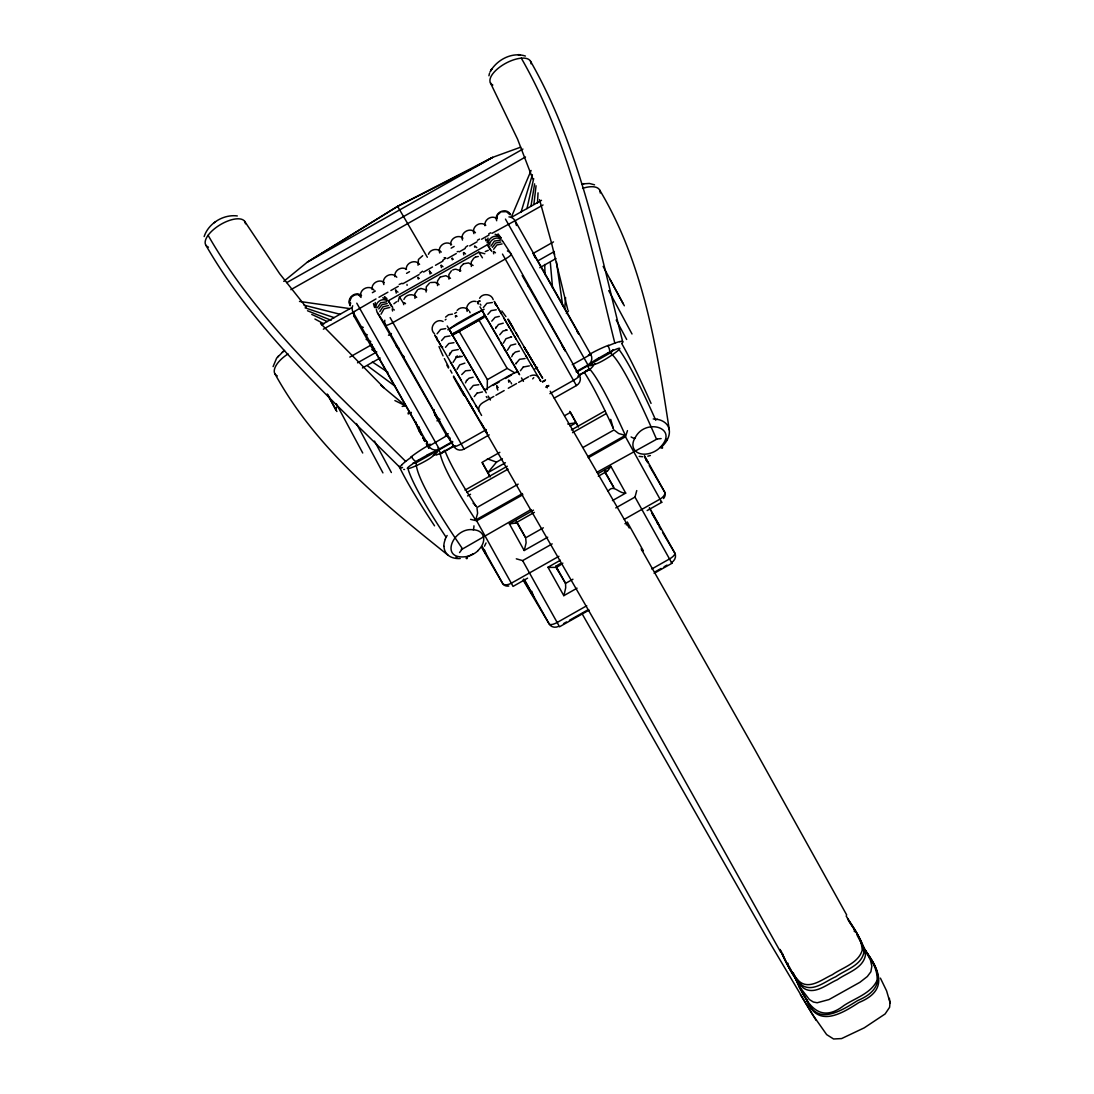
<?xml version="1.0" encoding="UTF-8"?>
<svg xmlns="http://www.w3.org/2000/svg" width="1094" height="1094" viewBox="0 0 1094 1094"><rect width="100%" height="100%" fill="white"/><g stroke="black" fill="none" stroke-linecap="round" stroke-linejoin="round"><path stroke-width="1.5" d="M487.24 389.642L487.363 379.632L459.124 331.291L451.89 334.217L484.601 390.23M349.629 302.942L349.642 302.204M349.834 302.833L350.039 304.925M349.984 304.173L350.094 302.696M406.243 269.48C405.71 262.656 415.392 258.895 419.59 264.338M395.864 290.006L396.206 293.137M418.25 277.343L418.277 279.052M429.655 270.888L429.997 274.033M452.246 258.116L452.273 259.825M485.832 239.121L485.859 240.83M488.321 243.716C487.979 237.603 496.006 233.76 500.601 237.795M418.564 427.207L419.125 430.954M537.496 203.06L538.029 192.845M564.682 309.383L565.584 297.595M496.895 385.621L497.114 388.233M533.886 204.359L536.046 185.761M880.396 978.118L886.591 990.863L889.996 1002.473L889.613 1007.287L885.114 1013.96L864.246 1027.84L841.601 1038.575L833.573 1038.985L826.64 1034.596L812.377 1014.302L765.991 936.273L582.022 613.625M336.473 407.118L336.063 410.428L327.243 394.004M349.547 300.85L349.683 303.694M497.168 218.827L497.305 215.573M381.013 314.21L384.035 308.864L389.751 307.455M489.592 244.906C489.866 239.75 496.129 236.318 500.601 238.916M273.103 366.599L276.591 358.23L283.524 351.215M636.749 490.591L634.985 497.073L615.758 507.931M531.055 205.699L534.61 183.86M627.477 430.626L625.467 436.725L588.298 457.743M488.922 75.801L489.497 73.325M507.452 350.203L510.583 345.321L515.78 344.008M457.101 369.334L459.699 364.876L464.868 363.126M526.98 208.598L533.667 178.595M503.363 343.174L505.961 338.716L511.13 336.966M350.285 303.312L350.449 302.587M350.463 303.941L350.627 303.216M496.785 218.308L497.182 216.885M453.053 362.401L456.184 357.533L462.283 356.384M449.046 355.55L452.178 350.682L458.29 349.533M377.348 307.715L380.808 302.723L386.674 301.835M379.85 311.558L382.968 306.785L388.479 305.527M490.933 246.095L494.392 241.09L500.273 240.201M204.154 236.564C208.434 223.272 223.518 214.123 237.302 215.942M521.004 212.291L532.409 174.725M398.052 301.561L399.474 297.021L478.775 252.167L484.82 253.74M465.47 382.886L466.605 380.493M511.732 356.726L512.867 354.333M349.711 300.112L351.092 297.418L354.497 294.997M469.887 389.532L473.292 385.471L478.803 384.705M516.149 363.372L519.554 359.311L525.065 358.545M515.944 363.96L516.245 363.085M520.416 370.716L523.342 366.969M375.242 302.491L375.078 307.742M378.756 308.918L382.052 304.624L387.221 303.585M492.368 247.326L495.664 243.032L500.833 241.993M493.626 249.254L496.922 244.96L502.091 243.921M495.541 328.46L498.44 324.521L503.267 323.181M435.904 455.118L440.554 453.367A321.226 3.514 60.5 0 1 439.282 449.046L439.282 449.046A7.59 7.562 -35.9 0 1 428.957 446.188L447.35 435.371M437.094 333.779L440.595 329.458L445.723 328.61M483.343 307.619L486.857 303.298L492.355 302.518M612.941 349.588L611.314 352.186M441.566 340.576L444.875 336.788L450.003 335.94M487.828 314.416L491.138 310.628L496.266 309.78M445.504 347.304L448.813 343.516L453.942 342.682M491.767 321.144L495.076 317.356L499.302 316.398M530.987 509.585L461.873 549.338M499.739 334.778L503.035 331.003L507.274 330.046M511.254 217.337L531.096 170.459M350.135 300.029L350.805 298.703M428.424 254.3C430.202 249.104 437.832 247.736 441.265 252.085M403.905 299.455C405.751 294.3 413.3 293.042 416.705 297.363M474.263 396.589L477.08 393.129M593.194 365.984L590.924 368.487L578.849 375.16M626.342 524.901L627.108 523.137A15.097 5.538 -78.2 0 0 627.436 522.33A321.226 3.514 60.5 0 0 643.286 550.733A15.097 4.308 18 0 1 642.397 550.528L641.59 550.323M522.467 493.558L475.712 520.006L477.613 513.236L476.943 507.52L518.187 484.122M484.478 546.193L486.051 542.98M489.989 72.067C496.389 60.006 512.006 51.555 525.394 56.054M461.75 374.572L465.538 370.798L470.434 370.333M443.849 451.084L440.253 453.955A315.551 31.439 50.2 0 0 475.685 519.992M449.607 353.759L450.017 352.993M495.869 327.598L496.279 326.832M461.545 549.954L459.535 552.579M488.033 238.082L487.117 242.772M479.596 298.265C482.495 292.891 491.452 293.657 493.216 299.633M466.509 380.616L469.08 378.223L473.114 377.252M512.771 354.456L515.342 352.063L519.376 351.092M497.661 214.93L500.341 212.386M533.776 377.621L532.682 378.88M445.573 317.123L448.526 314.744L452.506 314.128M502.406 458.783L496.526 462.106L487.746 472.745L490.098 476.779M566.35 313.527L568.524 310.915M393.922 303.763L396.52 301.766M419.959 273.226L422.558 271.216M457.128 310.409C459.959 306.799 466.058 306.771 468.806 310.491M277.534 357L278.177 356.261M634.711 438.421A16.615 11.856 -27.7 0 0 635.559 451.111A16.615 11.856 -27.7 0 0 650.178 453.272A18.393 13.812 -30.1 0 0 658.615 448.827C681.644 428.027 644.598 416.814 634.848 438.448A5.798 2.735 29.1 0 1 631.115 436.957M660.27 447.405L660.297 447.364A5.675 1.285 45 0 0 662.362 447.131M442.947 260.126L445.805 258.129M465.333 247.476L467.753 245.671M439.979 277.288L437.463 281.021L437.532 285.589M451.453 270.779L448.868 274.58L448.937 279.134M473.77 258.17L471.254 261.917L471.323 266.471M610.972 352.528L576.634 372.138M477.422 240.297L479.569 239.08M417.525 289.937L414.858 293.807L414.941 298.361M283.743 281.377L307.346 262.136L397.601 206.369L492.601 157.372L520.689 147.17M488.758 233.843L490.768 232.762M445.176 319.94L445.996 319.284M457.415 355.947L455.665 357.054M452.807 335.899L449.046 329.103L455.186 324.85A129.598 102.248 -30.3 0 1 458.824 322.593L471.487 315.428A123.8 97.667 -30.3 0 1 476.232 313.007L482.085 310.409L486.611 318.559M433.402 455.528C427.781 461.887 388.726 478.748 418.277 460.259M214.287 222.738L215.504 221.808M282.32 352.145L284.549 350.449M459.124 331.291L478.94 320.077L484.929 315.537L519.089 374.066M440.308 277.028L445.928 275.688L450.496 278.259M485.285 251.593L488.28 250.307M487.432 388.274L484.697 390.175L486.762 388.999M399.187 284.44L402.113 283.264M463.35 263.955L460.601 266.909L459.822 271.367M534.405 512.348L515.356 523.137L516.395 521.332M471.199 169.187L397.601 206.369L307.346 262.136L492.601 157.372L475.48 166.821M476.984 393.184L482.495 391.925M523.247 367.023L529.346 365.888M515.411 523.11L509.913 523.848A15.07 7.193 24.2 0 1 509.366 523.78A321.226 3.514 60.5 0 0 524.163 550.514L547.711 537.209M454.707 313.431L456.54 312.337M429.586 283.031L426.291 286.792L426.127 292.03M474.536 257.623L475.521 257.104M286.792 282.594L522.932 149.058M290.854 289.678L525.503 156.989M372.37 292.686L375.338 291.018M406.558 273.35L409.539 271.668M451.179 248.133L454.147 246.451M321.472 324.768L351.201 307.947M511.773 217.145L541.503 200.339M375.994 298.935L353.157 312.228L354.552 317.069L373.232 350.066A7.59 7.59 -16.5 0 0 374.517 351.735M378.975 297.253L387.891 292.207M390.859 290.525L398.298 286.327M402.756 283.797L419.111 274.553M423.583 272.037L432.499 266.991M435.48 265.309L442.906 261.097M447.378 258.581L456.294 253.535M459.261 251.852L465.21 248.488M469.682 245.959L477.107 241.76M481.565 239.23L489.004 235.032M491.985 233.35L515.055 220.714L590.869 354.634A7.59 7.562 -35.9 0 1 587.97 364.958L576.073 371.673M323.359 329.185L354.524 311.558M514.85 220.906L543.048 204.961M391.543 306.457L388.329 300.741L487.459 244.687L491.849 251.401M349.82 357.082L372.124 344.46M388.479 335.215L391.447 333.533M532.682 253.671L553.496 241.897M357.547 362.825L376.787 351.953M538.098 260.728L554.371 251.524M477.627 301.848L479.692 300.672M362.442 367.994L380.165 357.97M539.766 267.715L556.012 258.526M447.802 329.8L484.15 309.246M451.89 334.217L484.929 315.537M453.901 334.463L484.068 317.397M442.673 346.976L441.853 347.441L438.721 341.807M408.226 413.997L411.194 412.315M487.363 379.632L507.178 368.418L514.426 372.616M492.97 385.498L499.165 381.997M505.36 378.497L511.554 374.996M515.684 372.657L517.749 371.481L515.616 372.425M436.944 420.875L439.911 419.207M534.939 368.856L537.51 367.406M493.832 396.425L483.097 402.496A7.59 5.634 -30.2 0 0 479.199 411.166L481.592 415.474M495.897 395.262L504.156 390.585M508.286 388.247L516.546 383.57M518.611 382.408L528.525 376.801M426.728 445.942L429.6 444.314M445.422 435.371L448.294 433.757M542.515 381.56L545.496 379.878M572.258 364.74L590.719 354.429M542.515 382.038L545.277 380.466M545.769 387.112L548.709 385.444M452.656 441.47L439.282 449.046L356.781 303.188M415.611 463.036L452.67 442.236M440.554 453.367L453.942 445.805M440.253 453.955L454.94 445.655M577.864 376.145L589.898 369.334L585.55 371.003M486.351 429.614L461.217 443.836A7.59 1.285 -29.4 0 1 453.901 446.489A327.612 3.583 60.5 0 0 446.174 434.769L445.819 434.14M549.913 393.676L573.571 380.302A7.59 1.285 -29.4 0 0 579.478 375.488L511.185 254.205L502.953 241.583M434.236 409.703A7.631 7.521 -33.1 0 0 435.056 414.995A351.461 3.843 60.5 0 1 438.913 420.547L439.788 421.928L377.375 312.597L385.621 325.219L453.901 446.489A7.59 7.275 -31.6 0 0 464.075 449.087L489.196 434.879M554.248 398.093L576.415 385.567A7.59 7.261 -31.6 0 0 579.478 375.488L573.776 366.476M499.835 452.328L482.167 462.311L490.085 476.601M564.6 415.693L570.494 412.37L578.398 426.66M505.414 462.762L487.746 472.745L482.208 462.748M570.179 426.14L576.073 422.804L578.411 426.824M507.274 466.222L465.005 490.098M571.396 429.956L604.886 410.988M466.81 492.45L508.067 469.107M572.545 432.65L606.076 413.696M467.562 495.951L470.543 494.269M583.047 447.446L614.007 429.942L618.616 433.498L625.358 435.385A315.551 24.683 70.8 0 0 589.885 369.307M587.943 456.54L625.358 435.385M470.57 519.363L476.683 520.812L522.864 494.748M597.009 472.252L657.316 438.858M509.366 523.794L533.475 510.146M598.213 473.538L610.903 466.372A321.226 3.514 60.5 0 0 625.7 493.107L612.462 500.587M543.335 527.814L525.667 537.81L526.118 542.829L524.409 549.885A15.07 6.482 -80.1 0 1 524.163 550.514M608.114 491.192C613.611 483.835 618.534 493.38 625.125 492.997A15.07 6.263 21.6 0 0 625.7 493.107M516.3 558.815L522.631 560.607L552.197 543.882M558.897 556.313L511.322 583.211A7.59 3.966 -29.1 0 1 502.693 583.54L482.18 548.354M624.332 519.308L660.01 499.124A7.59 3.952 -29.1 0 0 664.619 491.985L644.448 455.651M476.779 520.812L476.683 520.812A321.226 3.514 60.5 0 0 511.322 583.211L513.031 586.411L527.609 578.165M647.156 510.556L661.733 502.324L660.01 499.124A321.226 3.514 60.5 0 1 625.467 436.725M577.071 588.175L563.82 595.669A321.226 3.514 60.5 0 1 547.971 567.253L560.388 560.237M624.947 523.725L627.423 522.317M560.046 563.752C553.591 566.966 553.961 570.152 562.849 563.123M572.914 579.232L565.557 583.389L565.694 587.82L564.107 594.794A15.097 4.526 -76.7 0 1 563.82 595.656M586.726 605.761L557.161 622.486A7.59 2.612 -29.3 0 1 549.202 623.977L523.096 580.025M651.778 568.976L669.514 558.952A7.59 2.612 -29.3 0 0 674.766 552.976L649.713 508.136M563.533 623.635L566.487 621.953M569.441 620.284L587.177 610.247M655.183 571.793L661.104 568.456M664.058 566.788L667.012 565.106M522.631 560.607A321.226 3.514 60.5 0 0 557.161 622.486L559.513 626.78L589.092 610.096M598.309 476.232L607.662 470.885L610.698 466.782A15.07 7.426 -82.8 0 0 610.903 466.372M654.144 573.324L671.894 563.314L669.514 558.952A321.226 3.514 60.5 0 1 634.985 497.073M463.596 263.804L468.519 262.916L473.1 265.473M418.4 289.363L420.698 288.529M594.972 364.165C602.89 362.852 638.144 337.718 607.361 353.335M607.006 471.309L604.75 470.994M452.656 269.999L454.707 269.302M555.328 567.376L548.832 567.417A15.097 5.292 19.5 0 1 547.971 567.253M514.727 372.849L512.881 373.724A131.868 104.039 -30.3 0 0 509.12 375.652L492.724 384.91A125.441 98.966 -30.3 0 0 488.266 387.714M422.694 255.695L418.455 259.442L418.017 265.227M661.118 438.585L658.014 438.899A13.62 8.738 41.1 0 1 657.371 439.009M478.01 301.821L480.116 301.233M466.044 558.145A5.675 1.409 76.1 0 0 467.453 556.449L469.572 555.793A18.393 13.812 -30.3 0 0 477.832 550.884M468.341 556.19L468.423 556.162A22.919 15.877 -36.3 0 0 473.237 553.687M457.183 251.743L458.359 251.415M475.917 256.967L478.283 256.502M430.721 282.525L435.221 282.293L439.091 284.7M647.798 456.184L650.369 455.501M467.439 556.422C438.079 561.482 453.203 526.624 473.292 529.811A16.615 11.843 -32.5 0 1 483.548 537.058A16.615 11.843 -32.5 0 1 477.722 550.788M501.667 211.785L506.112 211.675M354.62 294.942L357.601 294.573L361.102 295.736M414.968 463.2L412.684 463.309M402.195 406.407L405.559 405.819L380.685 385.143M582.664 183.874L589.406 183.45L594.534 184.831M581.639 184.052L584.155 183.614M567.718 423.98L576.073 422.804L569.742 411.371M420.985 288.46L426.838 290.019M505.606 330.101L506.399 330.019M459.343 356.261L460.15 356.179M407.98 412.999L411.371 412.766M455.651 269.165L460.834 270.792M403.713 469.449L404.507 469.476M510.802 336.938L511.691 336.993M639.169 456.403L642.711 456.718M495.103 234.239L498.727 235.442L501.243 238.068M382.75 297.773L386.975 299.4M299.496 301.424L349.834 308.617M548.655 386.25L546.726 385.635M476.054 301.479C470.516 299.906 464.868 306.019 467.152 311.421M445.6 258.061L444.164 257.664M304.091 305.185L340.466 314.375M359.242 295.448L361.034 297.459M305.089 307.852L334.176 317.629M360.035 326.313L363.276 327.393M487.391 458.851L496.526 462.106M450.195 438.188L446.161 434.769M307.51 310.764L331.14 320.268M364.22 333.602L367.365 334.86M506.809 211.908L509.831 214.041M443.07 321.486C435.986 317.657 428.151 328.063 434.455 333.697M311.722 314.429L327.256 321.54M366.093 339.331L370.757 341.465M496.703 386.346L498.262 387.577M394.893 400.568L405.559 405.819M404.233 356.822L401.881 354.606M485.408 239.354L486.871 240.256M417.826 277.575L419.303 278.478M395.44 290.238L397.97 292.139M387.002 300.549C382.203 297.732 375.502 301.958 375.98 307.496M314.922 319.024L323.906 323.851M371.81 349.629L376.295 352.049M452.054 258.457L453.299 259.251M429.245 271.367L431.556 273.158M384.473 296.679L386.784 298.471M496.567 218.403C491.534 214.862 483.917 219.675 484.957 225.733M406.503 269.329C401.471 265.801 393.854 270.601 394.893 276.673M372.329 361.95L387.919 372.275M374.709 349.164L372.138 346.347L373.232 350.066M493.818 251.388L495.486 252.81M475.083 246.164L476.752 247.6M463.883 252.495L465.552 253.931M441.292 265.268L442.961 266.704M508.327 213.207L510.009 214.656M485.777 225.282C480.157 220.605 471.405 226.704 473.893 233.637M462.981 238.164C458.071 233.925 449.661 238.683 450.769 245.07M451.59 244.618C445.969 239.942 437.217 246.041 439.692 252.974M384.322 282.649C379.413 278.396 370.975 283.141 372.11 289.554M361.526 295.544C355.454 290.457 346.196 298.115 349.998 305.144M367.543 365.834L394.866 386.059M447.938 555.109C382.627 502.843 316.125 448.786 275.127 374.162M456.061 557.051L456.95 557.803M456.048 315.496L457.018 316.33M494.939 303.941L497.305 305.992M577.085 331.687L578.712 333.67L534.05 254.779L535.007 257.596M508.847 380.165L510.255 381.519M589.981 353.54L590.61 354.278M498.071 233.925L500.573 237.48M404.452 302.682L405.518 303.694M393.266 309.014L394.319 310.026M475.452 232.748C470.57 226.403 459.562 232.612 462.488 240.078M396.794 277.233C391.802 270.915 380.944 277.042 383.83 284.563M373.998 290.115C369.581 284.399 359.447 288.912 360.705 295.995M547.328 387.823L546.494 386.879M384.172 387.932L320.556 323.455M423.679 438.489L427.453 442.277M405.642 461.367C334.696 390.845 258.375 323.154 208.092 235.265M400.172 467.671C330.525 398.148 255.558 331.591 205.945 245.316M656.961 522.672L657.685 523.493M473.1 503.158L473.839 503.937M474.577 504.703L476.068 506.248M587.97 364.958L505.469 219.101M563.971 349.027L565.352 350.914L522.18 275.538M645.98 459.904L647.976 462.666L646.021 459.138M306.183 307.154L279.613 273.65L244.646 221.289M501.845 311.024L505.92 316.59M658.027 523.917L659.08 525.503L651.573 512.854M848.411 920.437C855.221 931.226 863.945 942.194 865.45 955.226C863.043 968.532 846.988 972.757 837.334 979.718C827.146 984.039 814.155 995.896 803.01 987.732C794.053 978.706 788.323 966.85 783.14 955.363M854.086 930.953L854.633 931.678M480.116 304.091L480.895 305.13M846.127 915.951C852.568 926.604 861.662 937.367 862.222 950.276C858.257 963.39 842.476 967.575 832.274 974.754C822.579 978.993 809.519 990.152 799.208 981.373C790.757 972.238 784.849 960.833 780.09 949.428M847.549 918.577C854.045 929.093 862.551 939.705 863.891 952.341C861.388 965.605 845.389 969.804 835.734 976.764C825.655 981.017 813.444 992.313 802.162 985.407C792.849 976.887 787.448 964.853 782.073 953.64M486.256 396.616L487.049 397.71M561.728 345.389L562.343 346.292M510.501 214.629C506.522 206.629 493.476 212.51 496.676 220.742M487.938 241.268L489.374 243.812M397.601 206.369L427.33 257.268M661.733 502.324L661.255 501.558M671.88 563.301L671.442 562.603A7.59 6.742 -30.7 0 0 674.766 552.976L662.581 532.463M862.031 944.86L864.028 947.924M562.918 347.14L563.738 348.398M478.775 252.167L482.454 257.815M399.474 297.021L403.153 302.655M388.329 300.741L392.719 307.455M563.916 348.671L564.477 349.547M857.094 935.233L870.414 959.985L871.85 966.193L870.879 971.773L867.323 976.518L859.898 982.303L829.006 999.56L817.163 1002.76L813.362 1002.022L809.396 999.547L800.193 987.567L788.788 965.824M507.725 319.298L514.412 330.101M862.031 944.505C867.939 955.746 878.058 966.918 877.087 980.333C871.097 993.461 855.276 998.015 843.966 1005.495C814.921 1027.991 803.215 995.225 793.013 973.099M466.577 398.722L471.555 406.667M807.454 1000.914C817.505 1026.5 842.23 1010.145 857.764 1000.504C882.297 990.289 882.612 974.166 867.829 954.269M564.791 350.053L565.352 350.914M576.415 385.567L502.488 254.095M464.075 449.087L390.134 317.629M864.971 949.729L865.969 951.329M806.469 999.328C816.849 1028.141 840.493 1014.576 858.845 1002.555C886.441 991.314 881.559 973.496 866.927 952.696M816.124 1020.346L800.411 994.665M865.012 949.51L866.94 952.942M807.468 1001.229L801.027 989.961M469.941 404.151L487.062 432.964L480.704 422.202M659.108 526.597L660.844 529.537M865.983 951.11L867.898 954.542M555.984 567.266L565.475 583.252L555.82 565.954M806.497 999.615L800.138 988.347M523.506 579.642L533.516 596.503L530.057 590.322A351.461 3.843 60.5 0 1 523.78 579.068M524.163 346.976L542.651 378.292L524.231 347.14M475.069 412.725L453.559 376.049M535.431 366.025L509.339 321.814M462.912 392.158L624.756 673.22L780.774 952.313M464.868 395.878L458.222 384.363M550.241 391.255L629.241 528.019M503.883 318.176L506.454 322.566M507.315 324.029L509.886 328.446M510.748 329.923L511.609 331.4M512.484 332.877L513.346 334.354M514.221 335.844L516.272 339.359M518.652 343.434L519.841 345.485M477.517 302.6L478.133 303.64M479.951 306.758L499.411 340.043M500.997 343.325L501.873 344.801M504.238 348.877L505.428 350.914M478.94 320.077L507.178 368.418M447.214 325.971L486.269 392.855M450.413 362.073L479.199 411.166M644.53 456.772L647.976 462.666M649.221 465.593L664.619 491.985A7.59 5.839 -30.2 0 1 663.552 498.536M604.914 472.28L613.871 487.651L604.38 470.502M525.886 355.837L527.117 357.929M530.809 364.275L532.053 366.394M540.696 381.177L494.269 301.424L496.594 305.582M539.875 379.85L540.751 381.341M500.601 342.094L519.623 374.709M511.459 361.225L512.676 363.304M521.496 377.922L523.452 381.355M488.143 396.083L490.413 400.035M461.244 380.329L434.783 335.065L438.926 342.436M471.323 397.901L472.567 400.035M475.685 405.368L476.902 407.46M516.587 522.221L525.558 537.592L516.641 521.482M481.757 546.85L486.051 554.22L482.946 548.614M516.122 332.986L517.804 335.899M415.747 421.737L416.8 425.224L372.138 346.347M439.788 421.928L438.516 418.469M641.125 548.791L754.545 749.13L846.715 915.022M533.516 596.503L531.807 591.293M428.957 446.188L353.13 312.282A7.59 7.59 -16.5 0 1 352.678 305.773M419.604 431.966L421.258 434.892M422.927 437.819L424.581 440.745M426.236 443.672L428.711 448.048M487.459 244.687L490.673 250.389M508.354 319.257L513.1 327.708M524.6 348.138L526.241 351.065M446.858 365.164L448.499 368.076M453.436 376.842L461.654 391.433M462.16 392.336L463.829 395.303M435.043 415.009L445.655 433.867M416.718 425.087L416.759 425.156A351.406 3.843 60.5 0 0 419.508 431.747M477.709 302.97L478.215 303.858M649.289 507.958L650.862 510.775M651.655 512.197L656.715 521.264M656.933 521.647L659.08 525.503M644.858 457.046L645.829 458.796M498.208 308.166L501.326 313.814M449.046 329.103L452.738 335.762M609.932 279.326L624.346 305.773M485.886 553.933L484.355 549.749M450.359 370.182L451.959 373.136M521.291 58.16C571.711 145.926 590.5 246.15 614.814 343.078M603.136 266.416L623.183 303.763M608.715 290.607L632.004 333.985M616.209 320.009L626.671 339.468M799.249 986.706L801.095 990.166M374.49 441.087L391.365 472.526M356.439 423.528L382.927 472.882M336.268 403.686L362.729 452.998M328.091 395.112L336.911 411.535M448.772 367.215L444.342 358.572M599.662 190.028C643.34 262.943 656.715 347.386 669.296 429.942M530.494 61.196C579.916 147.717 598.746 246.328 622.705 341.834M490.427 82.884L517.544 139.102L532.833 178.978M800.206 988.511L793.984 974.918M799.345 986.843L795.188 977.571M443.043 355.878L440.308 349.779M349.629 303.9L350.23 305.253M374.408 307.14L373.464 303.626M511.048 382.599L511.582 383.844M497.291 388.849L497.825 390.079M469.572 311.53L470.078 312.72M534.405 255.504L534.939 257.254M554.631 254.369L553.714 251.661M439.036 346.538L439.884 348.699M781.772 952.833L781.239 951.192M782.607 953.708L782.866 954.542M516.464 225.501L515.055 220.714A7.59 7.59 -16.5 0 0 508.929 216.885M794.627 975.752L794.9 976.668M527.855 284.59L528.087 286.081M610.726 419.399L611.013 420.424M611.314 421.436L613.378 428.602A323.222 24.642 70.6 0 0 584.661 372.945M539.52 199.641L551.417 242.608L567.786 309.807M787.967 963.24L788.213 964.115M508.86 382.298L508.436 380.397M793.478 973.099L793.711 974.016M349.861 304.31L350.189 305.759M493.394 252.386L493.709 253.822M463.788 254.929L463.418 252.755M441.402 267.592L441.032 265.418M403.44 303.257L403.741 304.693M392.555 311.024L392.199 308.85M385.006 299.469L384.637 297.048M666.793 439.145L666.998 440.28M455.391 315.865L455.624 317.11M436.574 336.938L437.094 340.043M890.078 1003.239L889.354 998.289M556.477 261.972L562.726 305.964M550.323 262.478L552.566 287.968M474.659 247.162L474.605 246.177M407.091 285.384L407.023 284.399M544.689 264.488L545.058 274.703M277.274 375.926A22.769 10.352 -31.1 0 1 288.05 353.936M460.218 558.528A23.781 17.094 -34.7 0 1 450.755 556.901A22.167 15.685 -32.8 0 1 444 546.371M443.863 546.412A22.577 15.904 -32.9 0 1 445.381 539.164M445.203 539.164A23.124 16.095 -34.1 0 1 447.145 535.499M473.948 525.831A5.798 2.831 -87.7 0 1 473.264 529.769M208.448 247.162A22.769 9.955 -31.1 0 1 219.238 225.35A22.769 9.955 -31.1 0 1 245.439 223.778M401.594 465.005A23.781 2.844 -32.8 0 1 411.768 456.854M401.648 467.876A22.167 3.05 -31.5 0 1 401.758 464.936M402.551 467.453A22.577 3.2 -31.6 0 1 402.086 467.576M427.016 455.077A16.615 2.161 -31.3 0 1 437.299 450.769A16.615 2.161 -31.3 0 1 433.443 455.514A5.798 3.761 52.5 0 0 435.111 452.971M418.058 460.314A18.393 1.381 -29.6 0 1 426.92 455.309M416.417 461.408A5.675 1.928 58.5 0 1 411.618 456.895M410.742 457.128A22.919 3.528 -34.1 0 1 430.653 444.287M492.82 85.031A22.769 9.969 -28.5 0 1 505.237 63.548A22.769 9.969 -28.5 0 1 531.014 63.794M607.867 345.964A23.781 2.872 -26.3 0 1 619.901 341.56M619.751 341.656A22.167 3.063 -27.6 0 1 622.062 343.201M594.945 364.193A16.615 2.174 -27.9 0 1 589.174 364.876A16.615 2.174 -27.9 0 1 598.445 358.135M594.986 364.193A5.798 3.843 68.7 0 1 591.827 364.343M598.678 358.176A18.393 1.381 -29.5 0 1 607.539 353.157M608.004 345.854A5.675 2.051 62.6 0 1 609.29 352.336M588.435 355.003A22.919 3.555 -25.1 0 1 608.661 345.212M582.582 188.359A22.769 10.352 -28.5 0 1 600.223 193.009M662.431 446.133A23.781 17.121 -25.5 0 0 669.323 433.306A22.167 15.699 -27.4 0 0 664.017 421.942A22.577 15.918 -27.3 0 0 657.234 419.371M653.227 418.961A23.124 16.123 -26.1 0 1 657.316 419.221M476.04 506.235A323.222 31.576 50.4 0 1 444.766 450.345M462.256 548.45A315.332 31.425 50.2 0 1 416.281 462.803M415.405 462.981A13.62 7.973 33.7 0 1 414.954 463.077M611.464 352.569A13.62 8.547 83.3 0 1 611.108 352.87M610.315 353.088A315.332 24.656 70.8 0 1 656.304 438.721M446.188 537.386A322.867 31.535 50.4 0 1 408.336 469.914M461.504 549.01A13.62 8.465 84.1 0 1 461.285 549.489M618.534 348.959A322.867 24.615 70.6 0 1 655.798 420.328M424.773 441.497A353.335 33.887 50.6 0 1 423.009 437.696M422.229 435.904A353.335 33.887 50.6 0 1 418.77 426.592M434.55 525.831A345.143 33.709 50.4 0 1 398.995 466.044M621.775 343.639A345.143 26.311 70.6 0 1 651.053 403.399M354.552 317.069A7.59 7.59 -16.5 0 1 353.581 313.609M482.495 547.137A328.788 3.597 60.5 0 0 502.707 583.553A7.59 5.839 -30.2 0 0 508.778 586.056M429.026 448.02A328.788 3.597 60.5 0 1 428.985 446.256M589.256 369.28A321.226 3.514 60.5 0 1 587.355 365.246M578.644 334.108A351.406 3.843 60.5 0 1 578.589 333.629M398.818 348.165A7.59 7.48 -33.1 0 1 395.741 345.198M507.397 250.936A7.59 7.48 -33.1 0 1 511.185 254.205A7.59 1.285 -29.4 0 1 505.278 259.018L392.937 322.552A7.59 1.285 -29.4 0 1 385.621 325.219A7.59 7.48 -33.1 0 1 384.787 320.268M501.681 239.942A7.59 7.48 -33.1 0 1 502.597 241.008M377.074 311.995A7.59 7.48 -33.1 0 1 376.432 309.178M558.049 570.712A359.174 3.925 60.5 0 1 556.477 567.882M524.491 579.779A327.612 3.583 60.5 0 0 549.202 623.99A7.59 6.742 -30.7 0 0 558.487 626.452M530.07 375.967A7.59 5.634 -30.2 0 1 538.686 377.526M491.001 70.207L490.618 70.823L491.794 68.936L491.001 70.207M519.582 54.727L518.091 54.7L520.306 54.755L519.582 54.727"/></g></svg>
